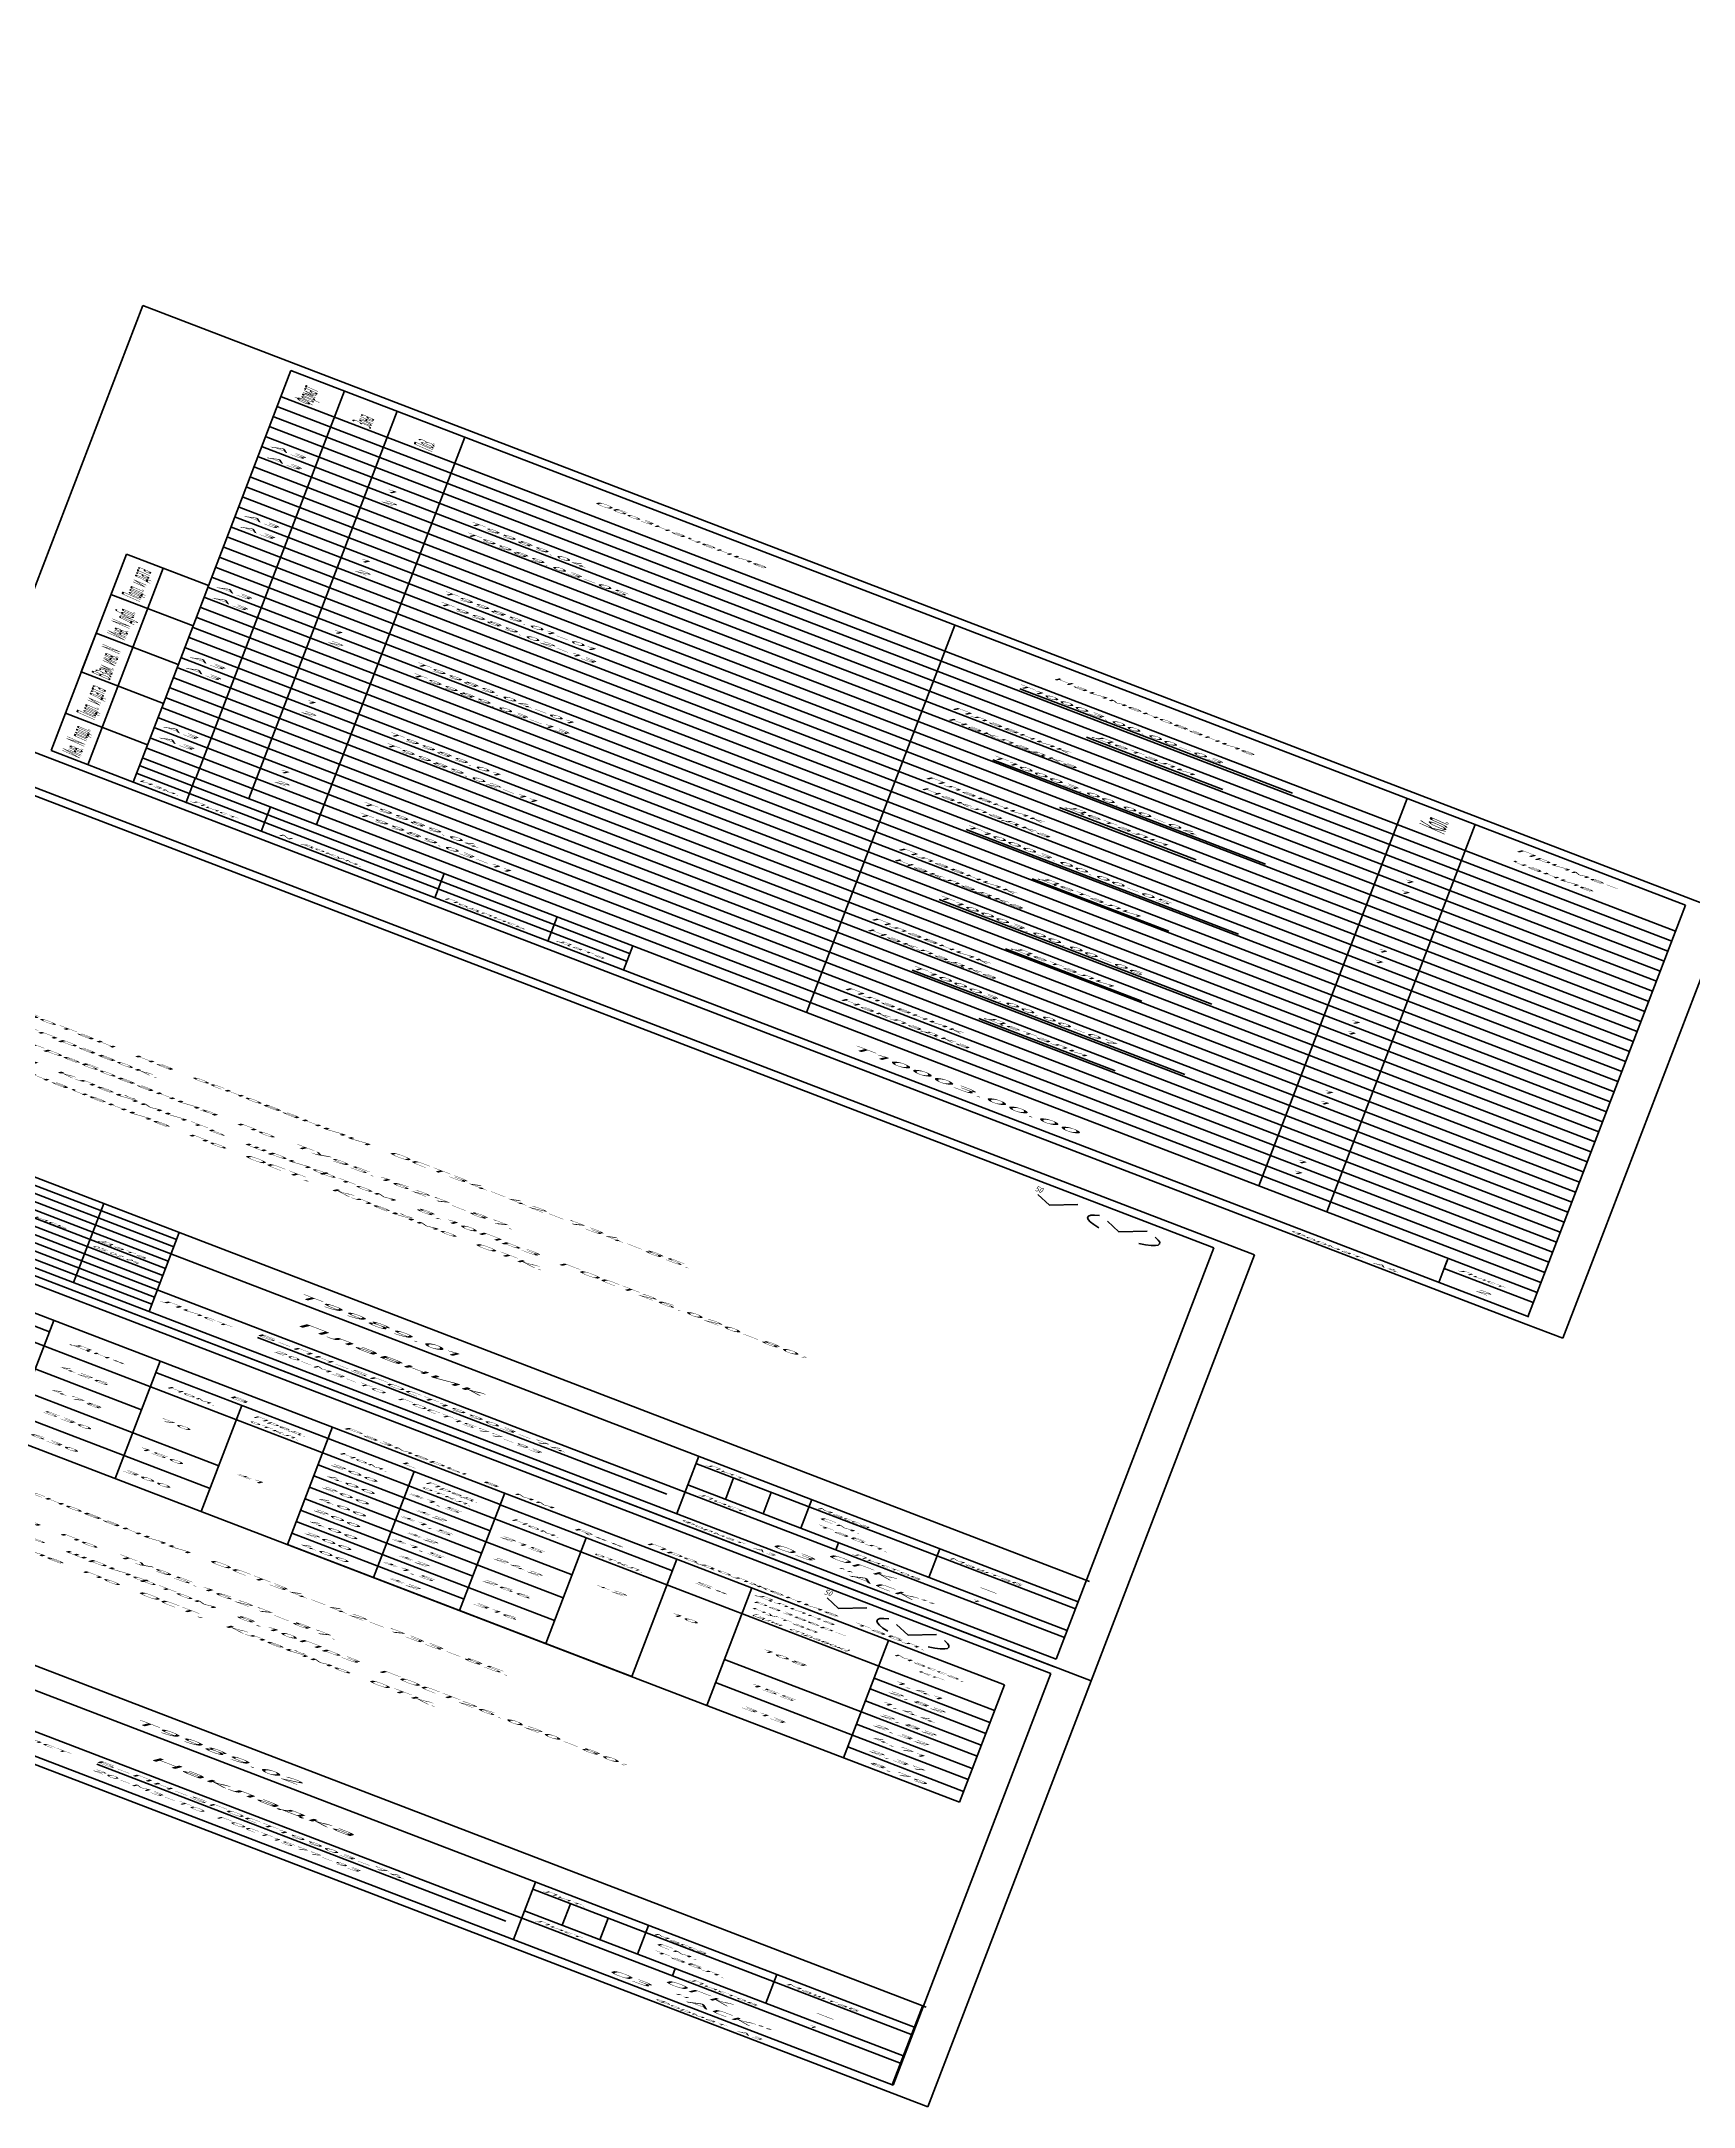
# Model space of a CAD drawing. Extents: x 2364 to 24352926, y -9422284 to 1126.
# Drawn here: x 12316154 to 12925896, y -4738956 to -3976908 of the extents above; entities that cross this region are included whole.
import ezdxf

# ---------------------------------------------------------------- set-up
doc = ezdxf.new("R2010")
doc.units = 0
doc.layers.add('ОСНОВНЫЕ', color=5, linetype='CONTINUOUS')
doc.layers.add('ТОНКИЕ', color=4, linetype='CONTINUOUS')
doc.styles.add('25', font='romans.shx', dxfattribs={"width": 0.8, "oblique": 15, "height": 2.5})
doc.styles.add('35', font='romans.shx', dxfattribs={"width": 0.8, "oblique": 15, "height": 3.5})
doc.styles.add('5', font='romans.shx', dxfattribs={"oblique": 15, "height": 3.5})

# ---------------------------------------------------------------- blocks, each defined once
blk = doc.blocks.new('Л8-190.000')
at = {"layer": 'ОСНОВНЫЕ', "color": 4, "linetype": 'Continuous', "lineweight": 40}
for p, q in [((4360.68604, 851.51391), (4360.68604, 1088.64303)), ((4570.68604, 1088.64303), (4360.68604, 1088.64303)), ((4570.68604, 851.51391), (4570.68604, 1088.64303)), ((4570.68604, 791.64303), (4570.68604, 851.51391)), ((4565.79495, 791.64303), (4360.68604, 791.64303)), ((4565.79495, 791.64303), (4570.68604, 791.64303)), ((4531.32277, 770.37739), (4111.32277, 770.37739)), ((4531.32277, 176.37739), (4531.32277, 770.37739)), ((4419.69827, 487.91371), (4473.9553, 487.91371)), ((4526.32277, 473.37739), (4111.32277, 473.37739)), ((4111.32277, 473.37739), (4531.32277, 473.37739)), ((4420.02783, 190.91371), (4474.28486, 190.91371)), ((4111.32277, 176.37739), (4531.32277, 176.37739))]:
    blk.add_line(p, q, dxfattribs=at)
at = {"layer": 'ОСНОВНЫЕ', "lineweight": 100}
for p, q in [((4380.68604, 851.51391), (4380.68604, 1083.64303)), ((4565.68604, 1083.64303), (4380.68604, 1083.64303)), ((4565.68604, 851.51391), (4565.68604, 1083.64303)), ((4565.68604, 1065.51391), (4380.77297, 1065.51391)), ((4565.68604, 1058.51391), (4380.77297, 1058.51391)), ((4565.68604, 1051.51391), (4380.77297, 1051.51391)), ((4565.68604, 1044.51391), (4380.77297, 1044.51391)), ((4565.68604, 1037.51391), (4380.77297, 1037.51391)), ((4565.68604, 1030.51391), (4380.77297, 1030.51391)), ((4565.68604, 1023.51391), (4380.77297, 1023.51391)), ((4565.68604, 1016.51391), (4380.77297, 1016.51391)), ((4565.68604, 1009.51391), (4380.77297, 1009.51391)), ((4565.68604, 1002.51391), (4380.77297, 1002.51391)), ((4565.68604, 995.51391), (4380.77297, 995.51391)), ((4565.68604, 988.51391), (4380.77297, 988.51391)), ((4565.68604, 981.51391), (4380.77297, 981.51391)), ((4565.68604, 974.51391), (4380.77297, 974.51391)), ((4565.68604, 967.51391), (4380.77297, 967.51391)), ((4565.68604, 960.51391), (4380.77297, 960.51391)), ((4565.68604, 953.51391), (4380.77297, 953.51391)), ((4565.68604, 946.51391), (4380.77297, 946.51391)), ((4565.68604, 939.51391), (4380.77297, 939.51391)), ((4565.68604, 932.51391), (4380.77297, 932.51391)), ((4565.68604, 925.51391), (4380.77297, 925.51391)), ((4565.68604, 925.51391), (4380.77297, 925.51391)), ((4565.68604, 918.51391), (4380.77297, 918.51391)), ((4565.68604, 911.51391), (4380.77297, 911.51391)), ((4565.68604, 904.51391), (4380.77297, 904.51391)), ((4565.68604, 897.51391), (4380.77297, 897.51391)), ((4565.68604, 890.51391), (4380.77297, 890.51391)), ((4565.68604, 883.51391), (4380.77297, 883.51391)), ((4565.68604, 876.51391), (4380.77297, 876.51391)), ((4565.68604, 869.51391), (4380.77297, 869.51391)), ((4565.68604, 862.51391), (4380.77297, 862.51391)), ((4565.68604, 855.51391), (4380.77297, 855.51391)), ((4380.68604, 851.51391), (4380.68604, 796.51391)), ((4565.68604, 796.51391), (4565.68604, 851.51391)), ((4565.68604, 848.51391), (4380.77297, 848.51391)), ((4565.68604, 841.51391), (4380.77297, 841.51391)), ((4565.68604, 834.51391), (4380.77297, 834.51391)), ((4565.68604, 827.51391), (4380.77297, 827.51391)), ((4565.68604, 820.51391), (4380.77297, 820.51391)), ((4565.68604, 813.51391), (4380.77297, 813.51391)), ((4553.87511, 811.51391), (4553.87511, 796.64303)), ((4445.68604, 808.01984), (4380.77297, 808.01984)), ((4445.68604, 802.8148), (4380.77297, 802.8148)), ((4565.79495, 796.64303), (4380.79495, 796.64303)), ((4526.32277, 765.37739), (4131.32277, 765.37739)), ((4526.32277, 478.37739), (4526.32277, 765.37739)), ((4340.9748, 533.44671), (4526.71738, 533.44671)), ((4405.9748, 533.44671), (4405.9748, 478.44671)), ((4405.9748, 518.44671), (4526.32277, 518.44671)), ((4475.9748, 518.44671), (4475.9748, 478.44671)), ((4526.32277, 493.44671), (4405.9748, 493.44671)), ((4131.32277, 478.37739), (4526.32277, 478.37739)), ((4526.32277, 468.37739), (4131.32277, 468.37739)), ((4526.32277, 468.37739), (4366.34519, 468.37739)), ((4526.32277, 181.37739), (4526.32277, 468.37739)), ((4334.03274, 450.73504), (4521.46547, 450.73504)), ((4521.46547, 450.73504), (4521.46547, 368.88174)), ((4340.9748, 236.44671), (4526.71738, 236.44671)), ((4526.21386, 181.24827), (4526.21386, 236.24827)), ((4405.9748, 221.44671), (4526.32277, 221.44671)), ((4475.9748, 221.44671), (4475.9748, 181.44671)), ((4526.32277, 196.44671), (4405.9748, 196.44671)), ((4131.32277, 181.37739), (4526.32277, 181.37739)), ((4526.32277, 181.37739), (4341.32277, 181.37739))]:
    blk.add_line(p, q, dxfattribs=at)
at = {"layer": 'ОСНОВНЫЕ', "color": 5, "linetype": 'Continuous', "lineweight": 100}
for p, q in [((4387.77297, 813.51391), (4387.77297, 1083.64303)), ((4394.77297, 813.51391), (4394.77297, 1083.64303)), ((4403.77297, 813.51391), (4403.77297, 1083.64303)), ((4468.77297, 813.51391), (4468.77297, 1083.64303)), ((4528.77297, 813.51391), (4528.77297, 1083.64303)), ((4537.77297, 813.51391), (4537.77297, 1083.64303)), ((4369.79495, 796.64303), (4369.79495, 933.64303)), ((4369.79495, 933.64303), (4380.68604, 933.64303)), ((4374.68604, 933.64303), (4374.68604, 796.64303)), ((4380.68604, 933.64303), (4374.68604, 933.64303)), ((4380.68604, 933.64303), (4374.68604, 933.64303)), ((4369.79495, 905.51391), (4380.68604, 905.51391)), ((4369.79495, 878.51391), (4380.68604, 878.51391)), ((4369.79495, 851.51391), (4369.79495, 878.51391)), ((4380.68604, 851.51391), (4369.79495, 851.51391)), ((4369.79495, 822.64303), (4380.68604, 822.64303)), ((4369.79495, 796.64303), (4369.79495, 822.64303)), ((4553.87511, 813.51391), (4553.87511, 806.51391)), ((4553.87511, 806.51391), (4565.68604, 806.51391)), ((4380.79495, 796.64303), (4369.79495, 796.64303)), ((4395.37175, 450.73504), (4395.37175, 368.88174)), ((4409.4811, 450.73504), (4409.4811, 368.88174)), ((4432.32413, 450.9437), (4432.32413, 368.88174)), ((4455.16715, 450.9437), (4455.16715, 368.88174)), ((4478.01018, 450.73504), (4478.01018, 368.88174)), ((4487.95591, 450.73504), (4487.95591, 368.88174)), ((4506.10254, 450.73504), (4506.10254, 368.88174)), ((4334.03274, 442.8376), (4395.37175, 442.8376)), ((4409.4811, 442.8376), (4432.32413, 442.8376)), ((4420.90262, 442.8376), (4420.90262, 368.88174)), ((4432.32413, 442.8376), (4455.16715, 442.8376)), ((4443.74564, 442.8376), (4443.74564, 368.88174)), ((4455.16715, 442.62894), (4478.01018, 442.62894)), ((4466.58867, 442.62894), (4466.58867, 368.88174)), ((4334.03274, 432.88174), (4521.46547, 432.88174)), ((4432.32413, 424.53211), (4455.16715, 424.53211)), ((4506.09849, 424.51764), (4521.46142, 424.51764)), ((4334.03274, 416.88174), (4409.4811, 416.88174)), ((4432.32413, 416.88174), (4466.58867, 416.88174)), ((4506.10254, 416.88174), (4521.46547, 416.88174)), ((4432.32413, 408.84117), (4455.16715, 408.84117)), ((4506.10254, 408.58268), (4521.46547, 408.58268)), ((4334.03274, 400.88174), (4420.90262, 400.88174)), ((4432.32413, 400.88174), (4455.16715, 400.88174)), ((4455.16715, 400.88174), (4466.58867, 400.88174)), ((4487.95591, 400.88174), (4521.46547, 400.88174)), ((4432.32413, 392.94606), (4455.16715, 392.94606)), ((4506.09849, 392.37126), (4521.46142, 392.37126)), ((4334.03274, 384.88174), (4420.90262, 384.88174)), ((4432.32413, 384.88174), (4466.58867, 384.88174)), ((4506.10254, 384.73536), (4487.95591, 384.73536)), ((4506.10254, 384.73536), (4521.46547, 384.73536)), ((4432.32413, 376.95049), (4455.16715, 376.95049)), ((4506.10254, 376.4363), (4521.46547, 376.4363)), ((4334.03274, 368.88174), (4487.95591, 368.88174)), ((4432.32413, 368.88174), (4478.01018, 368.88174)), ((4487.95591, 368.88174), (4521.46547, 368.88174))]:
    blk.add_line(p, q, dxfattribs=at)
at = {"layer": 'ОСНОВНЫЕ', "lineweight": 40}
for p, q in [((4387.68604, 813.51391), (4387.68604, 796.09289)), ((4397.68604, 813.51391), (4397.68604, 796.51391)), ((4420.68604, 813.51391), (4420.68604, 796.51391)), ((4435.68604, 813.51391), (4435.68604, 796.51391)), ((4445.72878, 813.51391), (4445.72878, 796.51391)), ((4395.9748, 533.44671), (4395.9748, 478.44671)), ((4490.9748, 518.44671), (4490.9748, 498.44671)), ((4507.9748, 518.44671), (4507.9748, 498.44671)), ((4405.9748, 513.44671), (4341.06172, 513.44671)), ((4526.32277, 513.44671), (4475.9748, 513.44671)), ((4405.9748, 508.44671), (4341.06172, 508.44671)), ((4526.32277, 498.44671), (4475.9748, 498.44671)), ((4495.9748, 498.44671), (4495.9748, 493.44671)), ((4490.9748, 221.44671), (4490.9748, 201.44671)), ((4507.9748, 221.44671), (4507.9748, 201.44671)), ((4526.32277, 216.44671), (4475.9748, 216.44671)), ((4526.32277, 201.44671), (4475.9748, 201.44671)), ((4495.9748, 201.44671), (4495.9748, 196.44671))]:
    blk.add_line(p, q, dxfattribs=at)
at = {"layer": 'ОСНОВНЫЕ', "color": 4, "linetype": 'Continuous', "lineweight": 40}
for centre, start, end in [((4515.954, 754.62106), 139.8510208, 226.6954054), ((4514.28851, 755.1272), 304.500387, 31.3447716), ((4509.45587, 460.22434), 139.8510208, 226.6954054), ((4507.79038, 460.73048), 304.500387, 31.3447716)]:
    blk.add_arc(centre, 5.59189, start, end, dxfattribs=at)
at = {"layer": 'ТОНКИЕ', "lineweight": 40}
for p, q in [((4488.29607, 1060.04619), (4479.11831, 1060.04619)), ((4488.29607, 1060.04619), (4515.27918, 1060.04619)), ((4488.94731, 1046.11622), (4507.06135, 1046.11622)), ((4488.29607, 1010.59829), (4479.11831, 1010.59829)), ((4488.29607, 1010.59829), (4515.27918, 1010.59829)), ((4488.94731, 997.0232), (4507.06135, 997.0232)), ((4488.29607, 961.84084), (4479.11831, 961.84084)), ((4488.29607, 961.84084), (4515.27918, 961.84084)), ((4488.94731, 947.35088), (4507.06135, 947.35088)), ((4488.29607, 913.03831), (4479.11831, 913.03831)), ((4488.29607, 913.03831), (4515.27918, 913.03831)), ((4488.94731, 898.54835), (4507.06135, 898.54835)), ((4488.29607, 863.88725), (4479.11831, 863.88725)), ((4488.29607, 863.88725), (4515.27918, 863.88725)), ((4488.94731, 849.9998), (4507.06135, 849.9998)), ((4405.9748, 528.44671), (4341.06172, 528.44671)), ((4405.9748, 523.44671), (4341.06172, 523.44671)), ((4405.9748, 518.44671), (4341.06172, 518.44671)), ((4480.9748, 513.44671), (4480.9748, 498.44671)), ((4485.9748, 513.44671), (4485.9748, 498.44671)), ((4405.9748, 503.44671), (4341.06172, 503.44671)), ((4405.9748, 498.44671), (4341.06172, 498.44671)), ((4405.9748, 493.44671), (4341.06172, 493.44671)), ((4405.9748, 488.44671), (4341.06172, 488.44671)), ((4405.9748, 483.44671), (4341.06172, 483.44671)), ((4480.9748, 216.44671), (4480.9748, 201.44671)), ((4485.9748, 216.44671), (4485.9748, 201.44671))]:
    blk.add_line(p, q, dxfattribs=at)
at = {"layer": 'ТОНКИЕ', "color": 4, "linetype": 'Continuous', "lineweight": 40}
for p, q in [((4508.65834, 759.89407), (4505.41242, 752.86696)), ((4517.87576, 759.89407), (4514.62984, 752.86696)), ((4505.41242, 752.86696), (4503.60451, 756.74249)), ((4514.62984, 752.86696), (4512.82193, 756.74249)), ((4502.16021, 465.49735), (4498.91429, 458.47024)), ((4511.37762, 465.49735), (4508.13171, 458.47024)), ((4498.91429, 458.47024), (4497.10638, 462.34577)), ((4508.13171, 458.47024), (4506.3238, 462.34577))]:
    blk.add_line(p, q, dxfattribs=at)
at = {"layer": 'ОСНОВНЫЕ', "color": 4, "lineweight": 40, "style": '5', "oblique": 15}
for s, height, p in [('1.Чертеж разработан на основании ОСТ34-42-734-85.', 3.5, (4344.53992, 630.23727)), ('2.*Размер для справок.', 3.5, (4343.97208, 622.01071)), ('3. Технические требования по ТУ95.1627-87.', 3.5, (4343.17298, 612.69343)), ('4.Маркировать и клеймить шрифтом 8,10Пр3 ГОСТ26.020-80:', 3.5, (4343.14054, 602.41354)), ('Обозначение по ОСТ, Клеймо ОТК.', 3.5, (4371.63215, 594.69101)), ('См.', 3, (4492.51042, 508.46127)), ('табл.', 3, (4492.51042, 503.76483)), ('Б-ПН-SГОСТ19903-74', 3, (4419.28344, 489.19751)), ('Лист', 3, (4406.67598, 487.24324)), ('Размеры в мм', 2.9876114, (4433.43114, 452.50149)), ('Продолжение табл.', 2.9876114, (4473.57071, 452.82898)), ('В', 2.97555, (4418.85459, 445.01019)), ('L', 2.97555, (4441.69762, 445.01019)), ('R**', 2.975551, (4464.54064, 444.80153)), ('Длина', 2.5, (4488.68213, 447.06806)), ('Масса,', 2.5, (4507.16134, 442.85879)), ('Дн*', 2.975551, (4398.30653, 439.94756)), ('S*', 2.975551, (4480.90501, 440.43037)), ('развер-', 2.5, (4488.68213, 442.85879)), ('нутая', 2.5, (4488.68213, 438.32573)), ('кг', 2.5, (4510.72752, 438.64758)), ('200', 2.975551, (4433.54759, 427.15078)), ('%%p1,5', 2.975551, (4443.90476, 427.71443)), ('1,41', 2.975551, (4508.4235, 426.44893)), ('426', 2.975551, (4397.88484, 423.48352)), ('215', 2.975551, (4456.35901, 422.83536)), ('400', 2.975551, (4433.54759, 419.16092)), ('%%p2', 2.975551, (4445.38801, 419.21408)), ('2,82', 2.975551, (4508.13661, 418.98242)), ('70', 2.975551, (4411.68971, 415.0356)), ('+2', 2.975551, (4469.50529, 415.70522)), ('10', 2.975551, (4479.55676, 415.75758)), ('108', 2.975551, (4491.69342, 415.0356)), ('200', 2.975551, (4433.54759, 411.45985)), ('%%p1,5', 2.975551, (4443.90476, 412.02349)), ('1,44', 2.975551, (4507.84971, 410.95376)), ('478', 2.975551, (4397.88484, 407.50077)), ('242', 2.975551, (4456.52147, 408.16329)), ('400', 2.975551, (4433.54759, 403.46998)), ('%%p2', 2.975551, (4445.38801, 403.52314)), ('2,82', 2.975551, (4508.13661, 402.91409)), ('%%p1', 2.975551, (4423.11176, 399.43479)), ('%%p1,5', 2.975551, (4443.90476, 396.12838)), ('200', 2.975551, (4433.54759, 395.56473)), ('2,32', 2.975551, (4507.84971, 395.25192)), ('530', 2.975551, (4397.88484, 392.36748)), ('150', 2.975551, (4410.69969, 392.61983)), ('266', 2.975551, (4456.23407, 392.10566)), ('155', 2.975551, (4491.84376, 391.30896)), ('400', 2.975551, (4433.54759, 387.57487)), ('%%p2', 2.975551, (4445.38801, 387.62803)), ('4,71', 2.975551, (4508.3063, 387.34837)), ('200', 2.975551, (4433.54759, 379.56916)), ('%%p1,5', 2.975551, (4443.90476, 380.13281)), ('2,37', 2.975551, (4508.48933, 378.68614)), ('630', 2.975551, (4397.39944, 375.6412)), ('316', 2.975551, (4456.23407, 376.03875)), ('300', 2.975551, (4409.77542, 375.26018)), ('313', 2.975551, (4491.84376, 375.53753)), ('400', 2.975551, (4433.54759, 371.5793)), ('%%p2', 2.975551, (4445.38801, 371.63246)), ('8,79', 2.975551, (4509.03843, 371.35011)), ('1.Чертеж разработан на основании ОСТ34-42-733-85.', 3.5, (4341.84751, 340.22893)), ('3. Технические требования по ТУ95.1627-87.', 3.5, (4340.87203, 321.97949)), ('4.Маркировать и клеймить шрифтом 8,10Пр3 ГОСТ26.020-80:', 3.5, (4340.39575, 312.82077)), ('Обозначение по ОСТ, Клеймо ОТК.', 3.5, (4378.69192, 304.4558)), ('См.', 3, (4492.51042, 211.46127)), ('табл.', 3, (4492.51042, 206.76483)), ('Б-ПН-SГОСТ19903-74', 3, (4419.613, 192.19751)), ('Лист', 3, (4407.00554, 190.24324))]:
    blk.add_text(s, height=height, dxfattribs=at).set_placement(p)
at = {"layer": 'ОСНОВНЫЕ', "style": '5', "oblique": 15, "width": 0.8}
for p in [(4513.70299, 503.2227), (4513.70299, 206.2227)]:
    blk.add_text('-', height=5, dxfattribs=at).set_placement(p)
at = {"layer": 'ОСНОВНЫЕ', "color": 4, "lineweight": 40, "style": '5', "oblique": 15}
for s, height, width, p in [('20-МЗ-ТО ГОСТ1577-93', 3, 0.8, (4422.03176, 482.83829)), ('(для справок)', 2.9755507, 0.5, (4489.00618, 434.11647)), ('20-МЗ-ТО ГОСТ1577-93', 3, 0.8, (4419.62701, 186.12472))]:
    blk.add_text(s, height=height, dxfattribs=dict(at, width=width)).set_placement(p)
at = {"layer": 'ОСНОВНЫЕ', "color": 4, "linetype": 'Continuous', "lineweight": 40, "char_height": 3.5, "attachment_point": 5, "style": '35'}
for insert in [(4503.4985, 760.05438), (4497.00037, 465.65766)]:
    blk.add_mtext('5{\\fRomanS|b0|i0|c204|p2;0}', dxfattribs=dict(at, insert=insert))
at = {"layer": 'ТОНКИЕ', "lineweight": 40, "style": '25', "oblique": 15}
for s, height, width, p in [('Приме-', 3.5, 0.8, (4543.46051, 1076.85569)), ('Обозначение', 3.5, 0.8, (4421.54076, 1073.59313)), ('Наименование', 3.5, 0.8, (4482.34042, 1073.59313)), ('чание', 3.5, 0.8, (4543.46051, 1069.56931)), ('Т10003.00.00-03', 3.5, 0.8, (4478.40179, 1060.94212)), ('Детали', 3.5, 0.8, (4489.6342, 1047.49316)), ('А3', 3.5, 0.8, (4381.48247, 1032.43952)), ('1', 3.5, 0.8, (4396.74453, 1032.43952)), ('Т9989.04', 3.5, 0.8, (4407.72251, 1031.90448)), ('Плавник', 3.5, 0.8, (4471.89124, 1031.84992)), ('1', 3.5, 0.8, (4531.69338, 1032.43952)), ('А3', 3.5, 0.8, (4381.48247, 1024.94891)), ('2', 3.5, 0.8, (4396.74453, 1024.94891)), ('1', 3.5, 0.8, (4531.69338, 1024.94891)), ('Т9989.03-05', 3.5, 0.8, (4407.72251, 1024.41388)), ('Накладка', 3.5, 0.8, (4471.89124, 1024.35932)), ('Т10003.00.00-04', 3.5, 0.8, (4478.59637, 1011.59869)), ('Детали', 3.5, 0.8, (4489.6342, 998.40014)), ('А3', 3.5, 0.8, (4381.48247, 984.05627)), ('1', 3.5, 0.8, (4396.74453, 984.05627)), ('1', 3.5, 0.8, (4531.69338, 984.05627)), ('Т9989.01-01', 3.5, 0.8, (4407.72251, 983.52124)), ('Плавник', 3.5, 0.8, (4471.89124, 983.46668)), ('А3', 3.5, 0.8, (4381.48247, 976.56567)), ('2', 3.5, 0.8, (4396.74453, 976.56567)), ('1', 3.5, 0.8, (4531.69338, 976.56567)), ('Т9989.02-13', 3.5, 0.8, (4407.72251, 976.03064)), ('Накладка', 3.5, 0.8, (4471.89124, 975.97607)), ('Т10003.00.00-05', 3.5, 0.8, (4478.59637, 963.15679)), ('Детали', 3.5, 0.8, (4489.6342, 948.72782)), ('А3', 3.5, 0.8, (4381.48247, 934.38396)), ('1', 3.5, 0.8, (4396.74453, 934.38396)), ('Т9989.04-01', 3.5, 0.8, (4407.72251, 933.84893)), ('Плавник', 3.5, 0.8, (4471.89124, 933.79436)), ('1', 3.5, 0.8, (4531.69338, 934.38396)), ('А3', 3.5, 0.8, (4381.48247, 926.89336)), ('2', 3.5, 0.8, (4396.74453, 926.89336)), ('Т9989.03-13', 3.5, 0.8, (4407.72251, 926.35832)), ('Накладка', 3.5, 0.8, (4471.89124, 926.30376)), ('1', 3.5, 0.8, (4531.69338, 926.89336)), ('Т10003.00.00-06', 3.5, 0.8, (4478.59637, 913.94053)), ('Детали', 3.5, 0.8, (4489.6342, 899.92529)), ('А3', 3.5, 0.8, (4381.48247, 885.58143)), ('1', 3.5, 0.8, (4396.74453, 885.58143)), ('Т9989.01', 3.5, 0.8, (4407.72251, 885.04639)), ('Плавник', 3.5, 0.8, (4471.89124, 884.99183)), ('1', 3.5, 0.8, (4531.69338, 885.58143)), ('А3', 3.5, 0.8, (4381.48247, 878.09082)), ('2', 3.5, 0.8, (4396.74453, 878.09082)), ('Т9989.02-11', 3.5, 0.8, (4407.72251, 877.55579)), ('Накладка', 3.5, 0.8, (4471.89124, 877.50123)), ('1', 3.5, 0.8, (4531.69338, 878.09082)), ('Т10003.00.00-07', 3.5, 0.8, (4478.59637, 865.02258)), ('Детали', 3.5, 0.8, (4489.6342, 851.37674)), ('А3', 3.5, 0.8, (4381.48247, 837.03288)), ('1', 3.5, 0.8, (4396.74453, 837.03288)), ('Т9989.04', 3.5, 0.8, (4407.72251, 836.49784)), ('Плавник', 3.5, 0.8, (4471.89124, 836.44328)), ('1', 3.5, 0.8, (4531.69338, 837.03288)), ('А3', 3.5, 0.8, (4381.48247, 829.54228)), ('2', 3.5, 0.8, (4396.74453, 829.54228)), ('Т9989.03-11', 3.5, 0.8, (4407.72251, 829.00724)), ('Накладка', 3.5, 0.8, (4471.89124, 828.95268)), ('1', 3.5, 0.8, (4531.69338, 829.54228)), ('Лист', 2.5, 0.8, (4555.46124, 808.19175)), ('2', 3.5, 0.8, (4558.28276, 799.96182)), ('Изм.', 2.5, 0.8, (4381.14876, 798.58113)), ('Дата', 2.5, 0.8, (4436.71339, 798.54485)), ('Лист', 2.5, 0.8, (4388.05596, 798.12105)), ('N докум.', 2.5, 0.8, (4399.72146, 798.12105)), ('Подпись', 2.5, 0.8, (4421.67103, 797.9677)), ('Лит.', 2.5, 0.8, (4477.09424, 514.45644)), ('Маштаб', 2.5, 0.8, (4509.32786, 514.45644)), ('Масса', 2.5, 0.8, (4491.82961, 514.14973)), ('Подпись', 2.5, 0.8, (4381.95978, 509.07861)), ('Дата', 2.5, 0.8, (4397.00214, 509.38532)), ('05.02.04', 2.5, 0.5, (4396.43895, 504.4919)), ('Лист', 2.5, 0.8, (4477.55471, 494.67327)), ('Листов', 2.5, 0.8, (4497.96935, 494.51991)), ('ОГК', 4.5, 0.8, (4495.13944, 487.59039)), ('ОЗ "АСК"', 4.5, 0.8, (4488.27539, 480.79758)), ('Формат А3', 2.5, 0.7, (4476.6578, 475.05084)), ('Пред.', 2.975551, 0.7, (4422.51769, 438.30019)), ('Пред.', 2.975551, 0.7, (4445.36072, 438.30019)), ('Ном.', 2.975551, 0.8, (4411.21489, 436.15175)), ('Ном.', 2.975551, 0.8, (4434.05791, 436.15175)), ('Ном.', 2.975551, 0.8, (4456.90094, 435.94309)), ('откл.', 2.975551, 0.7, (4422.38753, 434.60368)), ('откл.', 2.975551, 0.7, (4445.23055, 434.60368)), ('откл.', 2.975551, 0.7, (4468.07358, 434.39502)), ('Лит.', 2.5, 0.8, (4477.09424, 217.45644)), ('Масса', 2.5, 0.8, (4491.82961, 217.14973)), ('Маштаб', 2.5, 0.8, (4509.32786, 217.45644)), ('Лист', 2.5, 0.8, (4477.55471, 197.67327)), ('Листов', 2.5, 0.8, (4497.96935, 197.51991)), ('1', 2.5, 0.8, (4513.77105, 197.38005)), ('ОГК', 4.5, 0.8, (4495.13944, 190.59039)), ('ОЗ "АСК"', 4.5, 0.8, (4488.27539, 183.79758))]:
    blk.add_text(s, height=height, dxfattribs=dict(at, width=width)).set_placement(p)
at = {"layer": 'ТОНКИЕ', "lineweight": 40, "style": '25', "oblique": 15, "width": 0.8}
for s, height, p in [('Кол.', 3.5, (4534.71879, 1069.96809)), ('Формат', 2.5, (4384.78265, 1066.49686)), ('Зона', 2.5, (4392.51026, 1066.49686)), ('Поз.', 2.5, (4400.65557, 1066.70553)), ('Подп. и дата', 2.5, (4373.49798, 907.4516)), ('Инв. N дубл.', 2.5, (4373.49798, 880.4902)), ('Взам. инв. N', 2.5, (4373.49798, 852.79351)), ('Подп. и дата', 2.5, (4373.49798, 825.09681)), ('Инв. N подл.', 2.5, (4373.49798, 798.3355))]:
    blk.add_text(s, height=height, rotation=90, dxfattribs=at).set_placement(p)
at = {"layer": 'ТОНКИЕ', "lineweight": 80, "style": '25', "oblique": 15, "width": 0.8}
for s, height, p in [('Т10003.00.00', 5, (4475.16352, 802.11216)), ('Т9989.01', 5, (4422.1716, 522.0813)), ('Плавник ', 5.5, (4423.44025, 504.26705)), ('Т9989.02', 5, (4422.1716, 225.0813)), ('Накладка', 5.5, (4425.7173, 206.17767))]:
    blk.add_text(s, height=height, dxfattribs=at).set_placement(p)
at = {"layer": 'ТОНКИЕ', "style": '25', "oblique": 15, "width": 0.8}
for s, p in [('Формат А4', (4534.29264, 792.87305)), ('1', (4513.77105, 494.38005)), ('Формат А3', (4494.82045, 177.60742))]:
    blk.add_text(s, height=2.5, dxfattribs=at).set_placement(p)

msp = doc.modelspace()

# ---------------------------------------------------------------- block references
at = {"layer": 'ОСНОВНЫЕ', "color": 4, "linetype": 'Continuous', "lineweight": 40, "xscale": 2979.129276943872, "yscale": 566.565258990282, "zscale": 2979.129276943872, "rotation": 339.0296326616931}
msp.add_blockref('Л8-190.000', (2304.94241, -1033.83995), dxfattribs=at)

doc.saveas('drawing.dxf')
